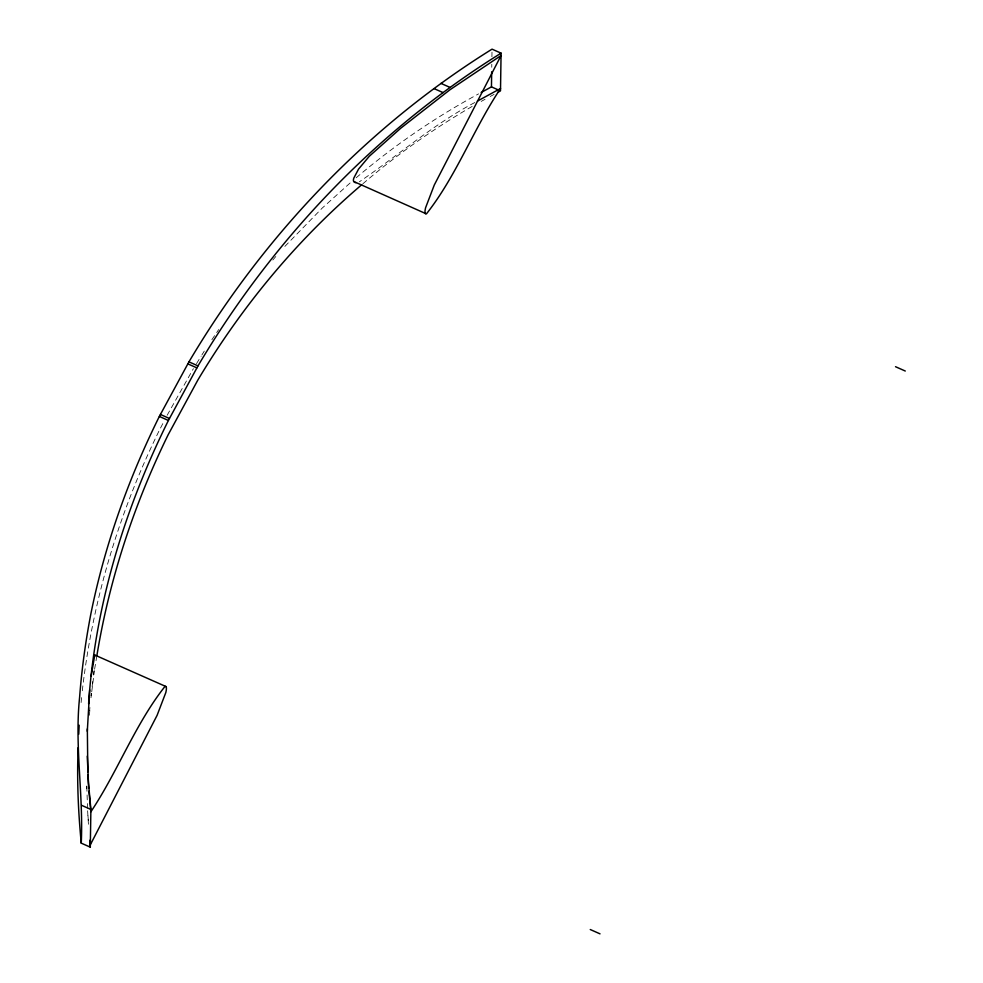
<?xml version="1.0" encoding="UTF-8"?>
<svg xmlns="http://www.w3.org/2000/svg" width="983" height="983" viewBox="0 0 983 983"><rect width="100%" height="100%" fill="white"/><g stroke="black" fill="none" stroke-linecap="round" stroke-linejoin="round"><path stroke-width="0.74" stroke-dasharray="4.92 3.69" d="M86.762 788.747L86.774 785.982M491.758 67.262L491.795 64.239M491.918 56.695L491.991 52.173M81.11 702.526L81.736 695.251M89.65 710.512L89.908 707.477M89.404 715.268L90.031 707.981M93.41 675.051L93.803 671.07M92.119 686.539L92.795 680.715M82.314 690.742C92.5 600.453 119.103 512.241 159.123 430.738L163.645 422.002M90.977 695.731L91.259 693.445M90.977 697.746L91.554 693.248M91.738 691.737L94.417 670.701M94.614 669.202L96.899 655.526M167.135 415.281L193.393 368.637M196.502 363.624L201.171 356.104M201.945 354.851L204.28 351.091M211.873 339.713L218.693 329.575M272.807 260.003L275.805 256.514M284.861 246.414L322.277 208.027L351.545 181.695M356.153 177.8C393.9 145.693 434.978 117.444 478.586 93.889M362.899 183.747C397.193 154.306 434.339 128.22 473.499 105.66M474.801 102.527C433.257 124.35 397.82 155.707 359.36 181.818M481.203 101.396L485.061 99.295M490.21 96.494L494.068 94.393M87.954 815.779L88.458 821.886M88.421 824.27L87.622 810.803M86.799 786.363L87.573 809.341"/><path stroke-width="1.47" d="M87.34 728.895L87.831 771.913M87.278 756.136L88.47 782.947L90.891 809.439L90.301 847.162L81.257 843.156C83.506 794.522 74.524 746.048 79.598 697.377C81.736 669.202 85.582 641.174 90.952 613.429C104.788 545.086 128.38 478.881 159.344 416.448L188.945 361.867C263.542 235.822 367.47 126.598 492.041 49.15L501.084 53.156L500.494 90.891L497.926 92.291M481.154 92.488L491.451 86.873L491.684 71.784M78.148 747.633C76.858 779.494 78.185 811.43 81.257 843.156M78.751 734.19L79.156 725.221M87.303 731.266L89.699 689.882M88.605 703.767C95.105 605.073 124.62 508.825 168.4 420.466L198.001 365.873C272.598 239.827 376.526 130.604 501.084 53.156M91.161 675.96L94.761 655.022L165.906 686.515A19.672 3.637 -66.1 0 1 165.82 692.548L157.108 715.317L90.338 844.79L89.957 840.207M96.899 655.526C109.457 578.913 134.032 504.426 168.167 434.744L197.78 380.163C241.535 306.843 296.694 240.122 361.744 184.73M477.382 101.126L500.531 88.507C473.695 128.65 456.284 176.141 426.413 213.889L353.843 181.56A13.221 3.858 -49.7 0 1 353.892 177.923L358.549 169.088L369.301 156.248L400.806 128.159L449.956 89.772L501.047 55.54L434.289 185.013L425.578 207.782A19.672 3.637 -66.1 0 0 425.479 213.803M165.906 686.515L164.972 686.429C135.113 724.176 117.702 771.667 90.854 811.811L88.974 791.217M354.322 182.297L355.957 182.703M491.451 86.873L499.204 90.313M440.937 83.383L449.993 87.389M434.044 88.605L443.1 92.611M895.513 366.708L905.282 371.033M188.945 361.867L198.001 365.873M187.827 363.87L196.883 367.875M160.389 414.457L169.445 418.463M159.344 416.448L168.4 420.466M590.255 929.525L600.023 933.85M81.847 805.433L90.891 809.439M94.761 655.022L94.823 655.575A13.221 0.799 -81.8 0 1 94.884 655.956M88.703 788.268L87.966 774.899M89.92 842.591L90.301 847.162"/></g></svg>
